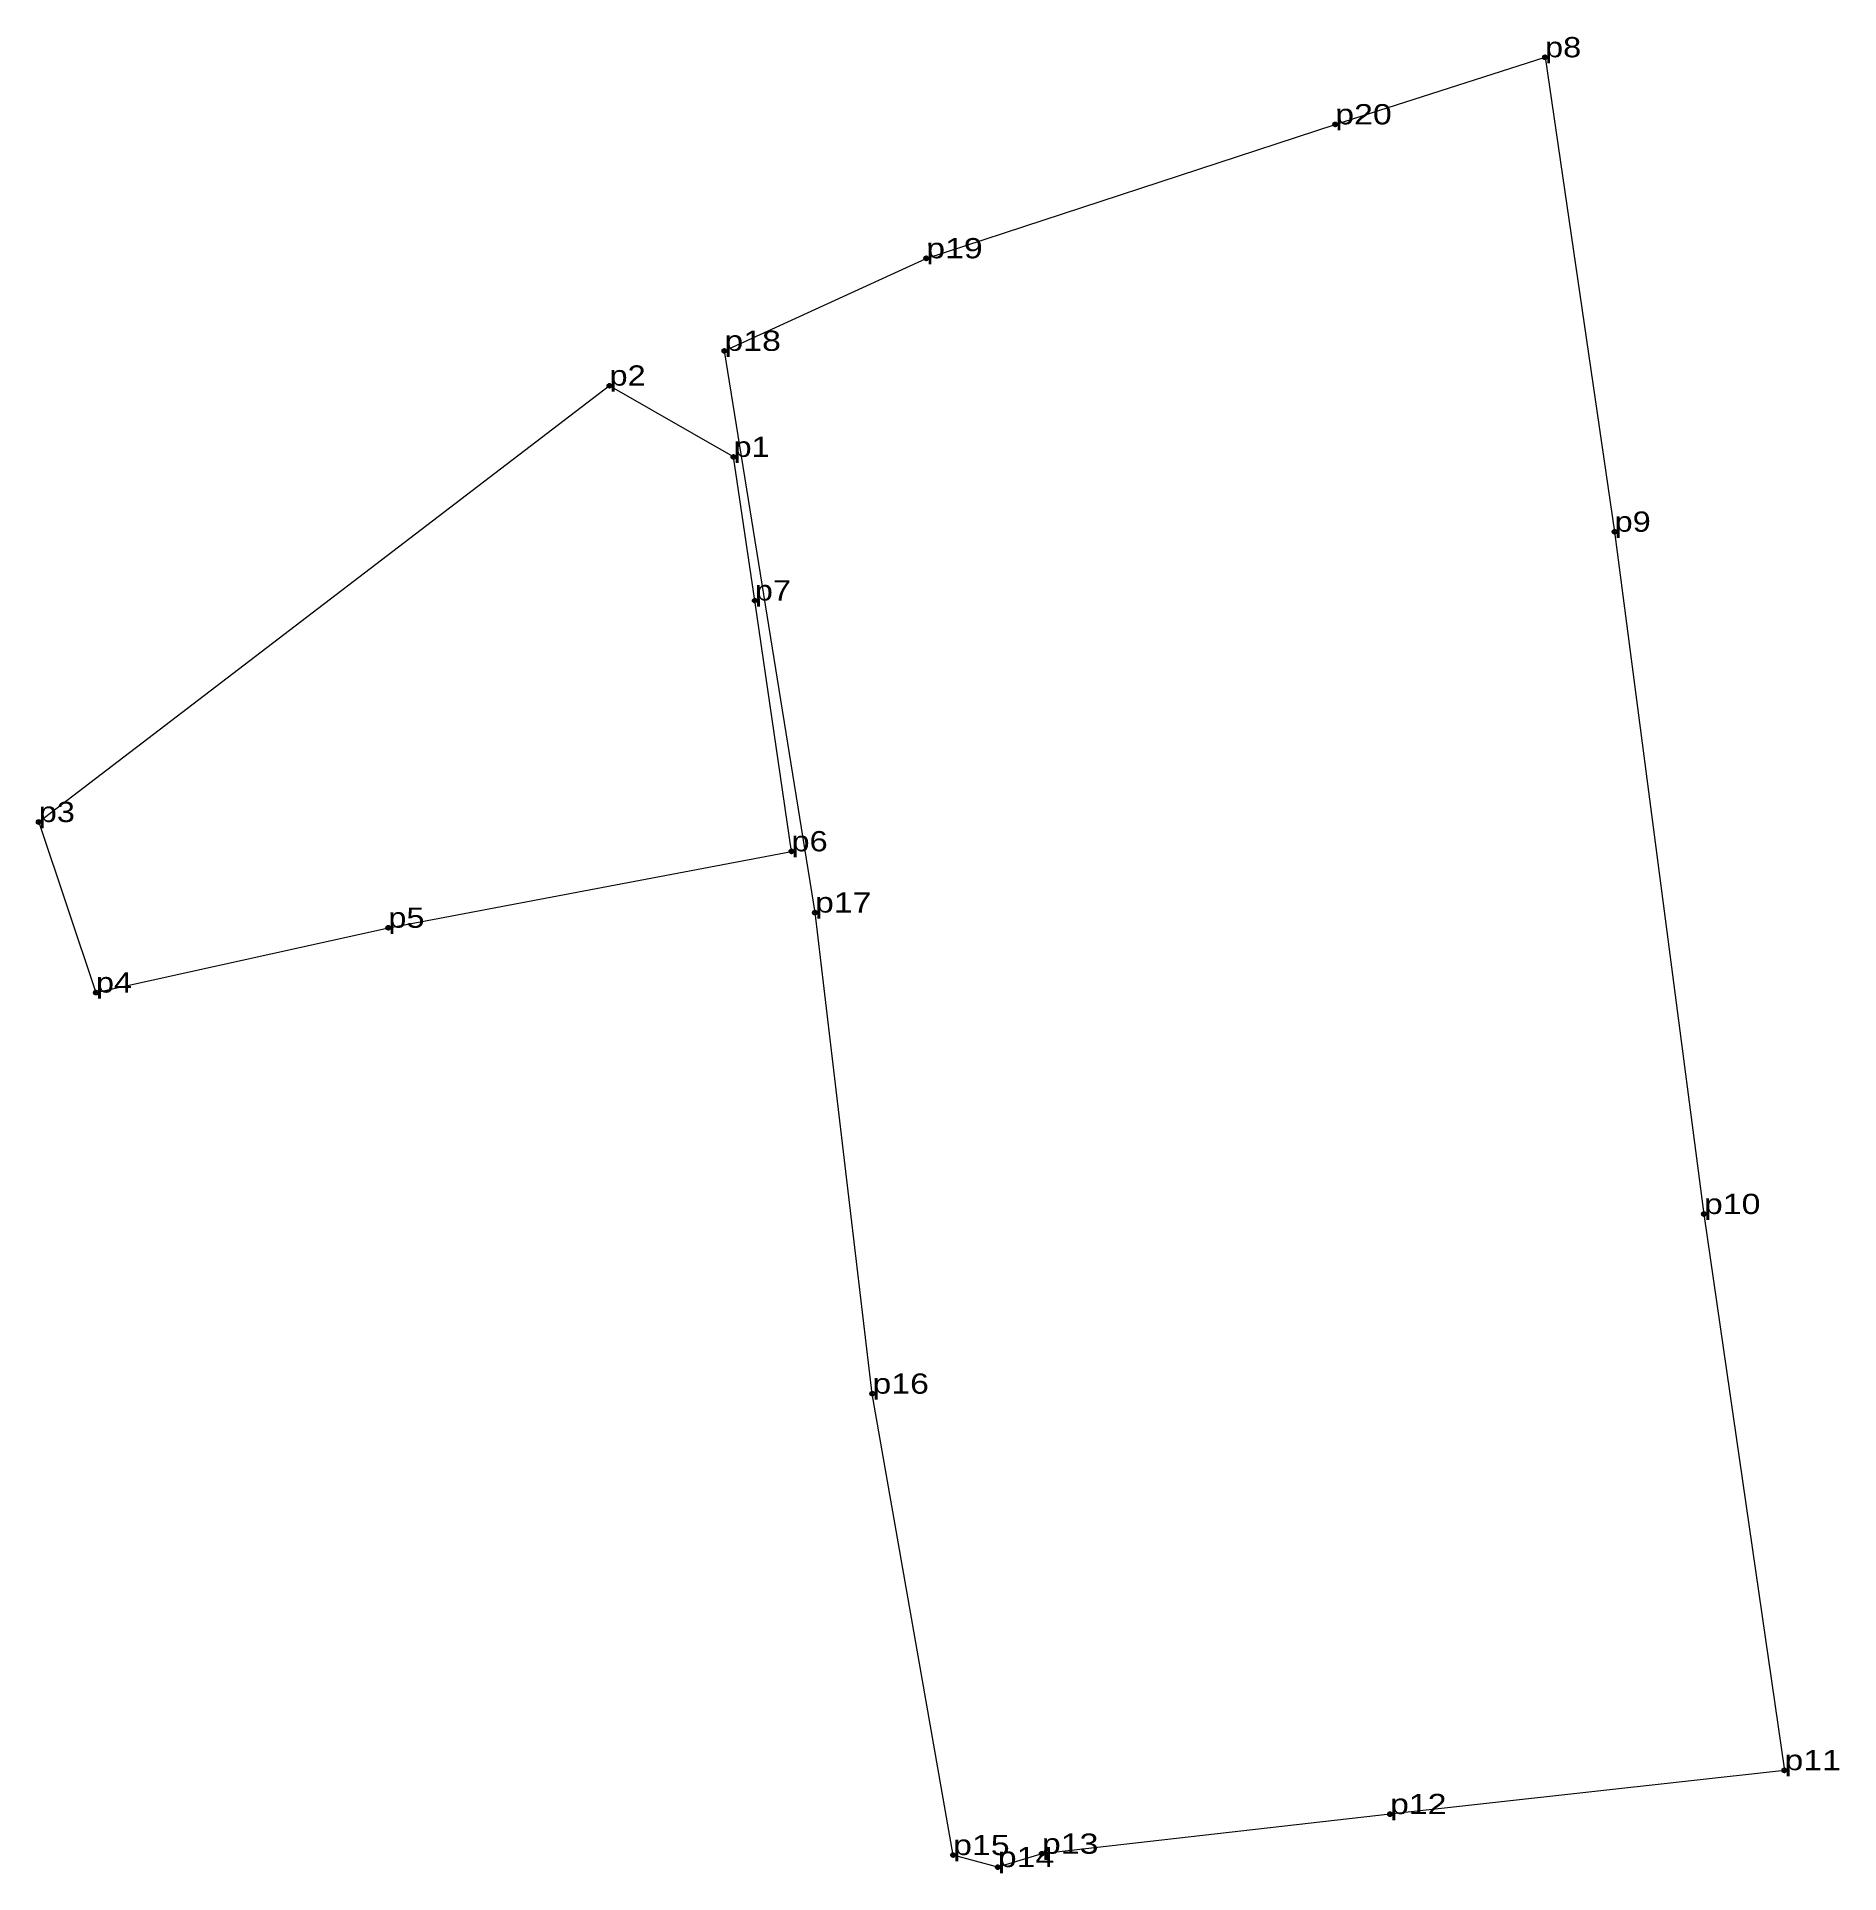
# Model space of a CAD drawing. Header units: metres. Extents: x 548787 to 548947, y 1840421 to 1840584.
import ezdxf

# ---------------------------------------------------------------- set-up
doc = ezdxf.new("R2010")
doc.units = ezdxf.units.M
doc.header["$LTSCALE"] = 0.72
doc.header["$PDMODE"] = 32
doc.header["$PDSIZE"] = 0.36
doc.layers.add('12', color=7, linetype='Continuous')
doc.layers.add('7', color=7, linetype='Continuous')
doc.layers.add('36', color=7, linetype='Continuous', lineweight=13)

msp = doc.modelspace()

# ---------------------------------------------------------------- linework, layer by layer
at = {"layer": '36'}
for points in [[(548921.24, 1840582.31), (548927.42, 1840540.16), (548935.36, 1840479.55), (548942.51, 1840430.13), (548907.47, 1840426.24), (548876.53, 1840422.72), (548872.62, 1840421.53), (548868.65, 1840422.6), (548861.47, 1840463.59), (548856.38, 1840506.33), (548848.33, 1840556.23), (548866.26, 1840564.45), (548902.6, 1840576.35)], [(548854.29, 1840511.77), (548851.03, 1840534.05), (548849.14, 1840546.81), (548838.12, 1840553.13), (548787.41, 1840514.37), (548792.49, 1840499.22), (548818.47, 1840504.98)]]:
    msp.add_lwpolyline(points, close=True, dxfattribs=at)
at = {"layer": '7'}
for p in [(548921.24, 1840582.31), (548902.6, 1840576.35), (548866.26, 1840564.45), (548848.33, 1840556.23), (548838.12, 1840553.13), (548849.14, 1840546.81), (548927.42, 1840540.16), (548851.03, 1840534.05), (548787.41, 1840514.37), (548854.29, 1840511.77), (548856.38, 1840506.33), (548818.47, 1840504.98), (548792.49, 1840499.22), (548935.36, 1840479.55), (548861.47, 1840463.59), (548942.51, 1840430.13), (548907.47, 1840426.24), (548868.65, 1840422.6), (548876.53, 1840422.72), (548872.62, 1840421.53)]:
    msp.add_point(p, dxfattribs=at)

# ---------------------------------------------------------------- texts
at = {"layer": '12'}
for s, width, p in [('p8', 1.2, (548921.24, 1840582.31)), ('p20', 1.25, (548902.6, 1840576.35)), ('p19', 1.25, (548866.26, 1840564.45)), ('p18', 1.25, (548848.33, 1840556.23)), ('p2', 1.2, (548838.12, 1840553.14)), ('p1', 1.2, (548849.14, 1840546.81)), ('p9', 1.2, (548927.42, 1840540.16)), ('p7', 1.2, (548851.03, 1840534.05)), ('p3', 1.2, (548787.41, 1840514.37)), ('p6', 1.2, (548854.29, 1840511.77)), ('p17', 1.25, (548856.38, 1840506.33)), ('p5', 1.2, (548818.47, 1840504.98)), ('p4', 1.2, (548792.49, 1840499.22)), ('p10', 1.25, (548935.36, 1840479.55)), ('p16', 1.25, (548861.48, 1840463.59)), ('p11', 1.25, (548942.51, 1840430.14)), ('p12', 1.25, (548907.47, 1840426.24)), ('p15', 1.25, (548868.65, 1840422.6)), ('p13', 1.25, (548876.54, 1840422.72)), ('p14', 1.25, (548872.62, 1840421.53))]:
    msp.add_text(s, height=1.8, dxfattribs=dict(at, width=width)).set_placement(p)

doc.saveas('drawing.dxf')
